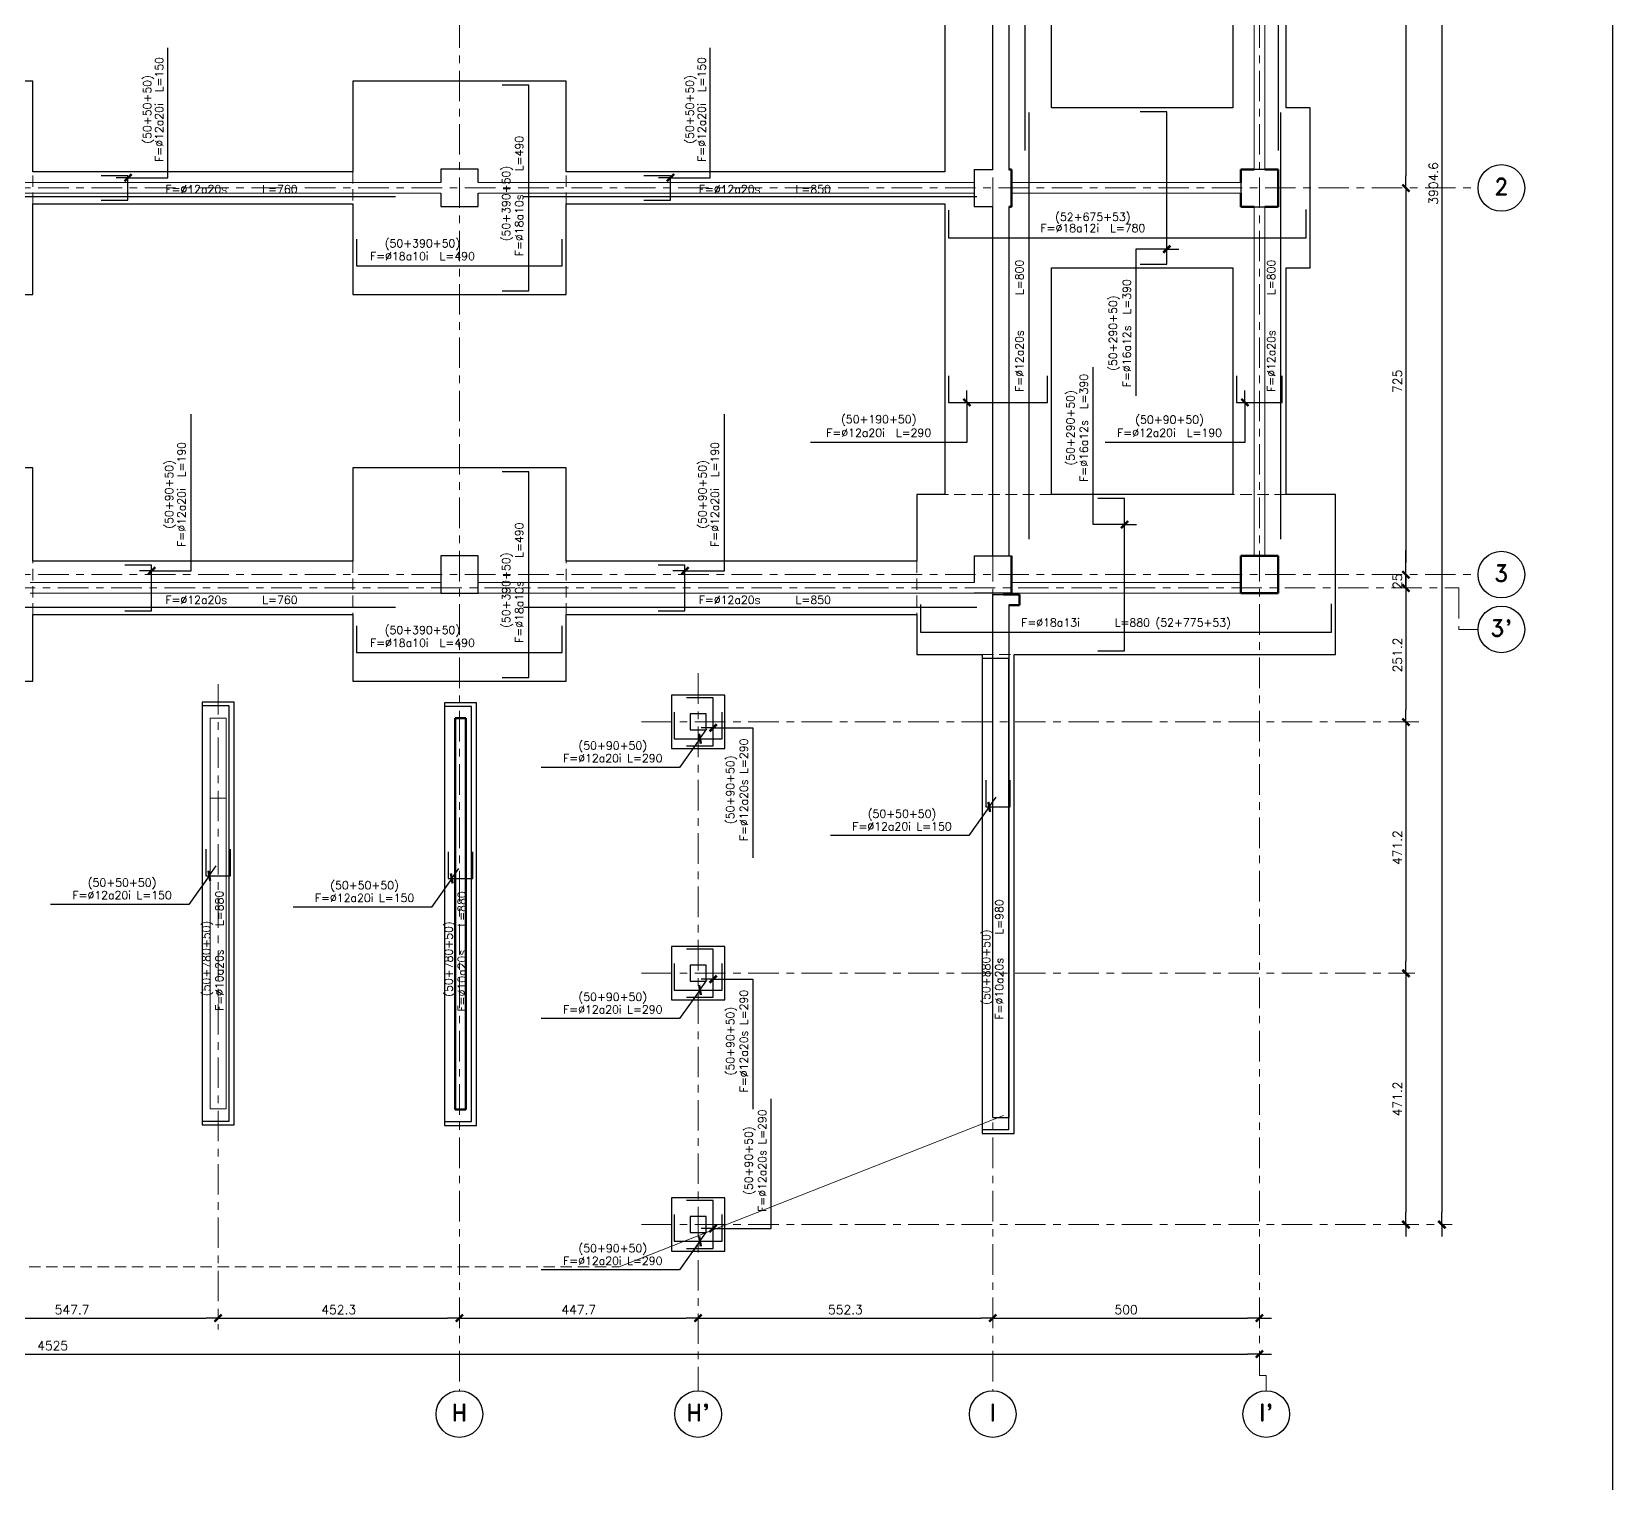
# Model space of a CAD drawing. Extents: x -4 to 6083, y -4 to 8618.
# Drawn here: x 3119 to 6083, y 3091 to 5813 of the extents above; entities that cross this region are included whole.
import ezdxf
from ezdxf.enums import TextEntityAlignment as Align
from ezdxf.xclip import XClip

# ---------------------------------------------------------------- set-up
doc = ezdxf.new("R2010")
doc.units = 0
doc.header["$LTSCALE"] = 45
doc.header["$MEASUREMENT"] = 0
doc.header["$XCLIPFRAME"] = 0
doc.linetypes.add('2017_67-100$0$Grid Line', pattern=[2.2224999999999997, 1.27, -0.3175, 0.3175, -0.3175])
doc.linetypes.add('2017_67-100$0$RLE-PROYECCION', pattern=[0.7143800000000001, 0.4762500000000001, -0.23813])
doc.layers.get('0').update_dxf_attribs({"linetype": 'CONTINUOUS'})
for name, color, linetype in [('2017_67-100$0$RLA-COTAS', 2, 'CONTINUOUS'), ('fe', 7, 'CONTINUOUS'), ('RLA-FORMATO', 7, 'CONTINUOUS'), ('TEXTOS-SM', 3, 'CONTINUOUS')]:
    doc.layers.add(name, color=color, linetype=linetype)
for name, color, linetype, lineweight in [('2017_67-100$0$RLE-EJE', 3, 'CONTINUOUS', 25), ('2017_67-100$0$RLE-EJES', 1, '2017_67-100$0$Grid Line', 9), ('2017_67-100$0$RLE-FUNDACION', 3, 'CONTINUOUS', 25), ('2017_67-100$0$RLE-LOSA', 3, 'CONTINUOUS', 15), ('2017_67-100$0$RLE-MURO', 3, 'CONTINUOUS', 25), ('2017_67-100$0$RLE-PILAR', 5, 'CONTINUOUS', 50), ('2017_67-100$0$RLE-PROYECCION', 2, '2017_67-100$0$RLE-PROYECCION', 15), ('2017_67-100$0$RLE-VIGA', 3, 'CONTINUOUS', 15)]:
    doc.layers.add(name, color=color, linetype=linetype, lineweight=lineweight)
doc.styles.add('2017_67-100$0$ROMAND', font='romand', dxfattribs={"height": 31.5})
doc.styles.add('2017_67-100$0$ROMANS', font='ROMANS.shx', dxfattribs={"height": 16.875})
doc.styles.add('ROMANS', font='ROMANS.shx', dxfattribs={"height": 16.875})
doc.styles.add('ROMANS0', font='romans.shx')
doc.dimstyles.new('2017_67-100$0$ING-75', dxfattribs={"dimscale": 75, "dimtxt": 0.27, "dimasz": 0.3, "dimexe": 0, "dimexo": 0, "dimgap": 0.1, "dimtad": 1, "dimdec": 1, "dimzin": 12, "dimdsep": 46, "dimtxsty": '2017_67-100$0$ROMANS', "dimblk": '2017_67-100$0$TICK1', "dimblk1": '2017_67-100$0$TICK1', "dimblk2": '2017_67-100$0$TICK1', "dimcen": 0.09, "dimclrd": 2, "dimclre": 1, "dimclrt": 3, "dimadec": 0, "dimazin": 0, "dimtfac": 1, "dimtdec": 0, "dimtix": 1, "dimtmove": 2, "dimatfit": 3, "dimldrblk": '2017_67-100$0$TICK1', "dimfxl": 0, "dimfxlon": 1, "dimtolj": 1, "dimtzin": 0, "dimarcsym": 0})
doc.dimstyles.new('ING-75', dxfattribs={"dimscale": 75, "dimtxt": 0.27, "dimasz": 0.3, "dimexe": 0, "dimexo": 0, "dimgap": 0.1, "dimtad": 1, "dimdec": 1, "dimzin": 12, "dimdsep": 46, "dimtxsty": 'ROMANS', "dimblk": 'TICK1', "dimblk1": 'TICK1', "dimblk2": 'TICK1', "dimcen": 0.09, "dimclrd": 2, "dimclre": 1, "dimclrt": 3, "dimadec": 0, "dimazin": 0, "dimtfac": 1, "dimtdec": 0, "dimtix": 1, "dimtmove": 2, "dimatfit": 3, "dimldrblk": 'TICK1', "dimfxl": 0, "dimfxlon": 1, "dimtolj": 1, "dimtzin": 0, "dimarcsym": 0})

# ---------------------------------------------------------------- blocks, each defined once
blk = doc.blocks.new('2017_67-100$0$TICK1')
at = {"color": 2}
for points in [[(0, 0), (-1, 0)], [(1.818989403545856e-12, 0), (1.000000000001819, 0)]]:
    blk.add_lwpolyline(points, dxfattribs=at)
at = {"color": 2, "const_width": 0.2}
blk.add_lwpolyline([(-0.2999999999974534, -0.3000000000001819), (0.3000000000010914, 0.3000000000001819)], dxfattribs=at)
blk = doc.blocks.new('*D32')
at = {"layer": '2017_67-100$0$RLA-COTAS', "color": 2, "lineweight": -2, "transparency": 16777216}
blk.add_line((5644.352397635053, 7458.587483501855), (5644.352397635053, 3598.971936074139), dxfattribs=at)
at = {"layer": '2017_67-100$0$RLA-COTAS', "color": 2, "lineweight": -2, "transparency": 16777216, "xscale": 22.5, "yscale": 22.5, "zscale": 22.5}
for p, rotation in [((5644.352397635053, 7481.087483501855), 90), ((5644.352397635053, 3576.471936074139), 270)]:
    blk.add_blockref('2017_67-100$0$TICK1', p, dxfattribs=dict(at, rotation=rotation))
at = {"layer": '2017_67-100$0$RLA-COTAS', "color": 3, "transparency": 16777216, "insert": (5628.414897635052, 5528.779709787998), "char_height": 16.875, "attachment_point": 5, "rotation": 90, "style": '2017_67-100$0$ROMANS'}
blk.add_mtext('\\A1;3904.6', dxfattribs=at)
blk = doc.blocks.new('*D35')
at = {"layer": '2017_67-100$0$RLA-COTAS', "color": 2, "lineweight": -2, "transparency": 16777216}
blk.add_line((5576.852397635058, 6387.644482478068), (5576.852397635057, 5542.644482476084), dxfattribs=at)
at = {"layer": '2017_67-100$0$RLA-COTAS', "color": 2, "lineweight": -2, "transparency": 16777216, "xscale": 22.5, "yscale": 22.5, "zscale": 22.5}
for p, rotation in [((5576.852397635058, 6410.144482478068), 90), ((5576.852397635057, 5520.144482476084), 270)]:
    blk.add_blockref('2017_67-100$0$TICK1', p, dxfattribs=dict(at, rotation=rotation))
at = {"layer": '2017_67-100$0$RLA-COTAS', "color": 3, "transparency": 16777216, "insert": (5560.914897635056, 5965.144482477077), "char_height": 16.875, "attachment_point": 5, "rotation": 90, "style": '2017_67-100$0$ROMANS'}
blk.add_mtext('\\A1;890', dxfattribs=at)
blk = doc.blocks.new('*D36')
at = {"layer": '2017_67-100$0$RLA-COTAS', "color": 2, "lineweight": -2, "transparency": 16777216}
blk.add_line((5576.852397635055, 5497.644482476084), (5576.852397635055, 4817.627816943439), dxfattribs=at)
at = {"layer": '2017_67-100$0$RLA-COTAS', "color": 2, "lineweight": -2, "transparency": 16777216, "xscale": 22.5, "yscale": 22.5, "zscale": 22.5}
for p, rotation in [((5576.852397635055, 5520.144482476084), 90), ((5576.852397635055, 4795.127816943439), 270)]:
    blk.add_blockref('2017_67-100$0$TICK1', p, dxfattribs=dict(at, rotation=rotation))
at = {"layer": '2017_67-100$0$RLA-COTAS', "color": 3, "transparency": 16777216, "insert": (5560.914897635054, 5157.636149709762), "char_height": 16.875, "attachment_point": 5, "rotation": 90, "style": '2017_67-100$0$ROMANS'}
blk.add_mtext('\\A1;725', dxfattribs=at)
blk = doc.blocks.new('*D37')
at = {"layer": '2017_67-100$0$RLA-COTAS', "color": 2, "lineweight": -2, "transparency": 16777216}
for p, q in [((5576.852397635055, 4817.627816943439), (5576.852397635055, 4840.127816943439)), ((5576.852397635055, 4795.127816943439), (5576.852397635055, 4770.127816943437)), ((5576.852397635055, 4747.627816943437), (5576.852397635055, 4725.127816943437))]:
    blk.add_line(p, q, dxfattribs=at)
at = {"layer": '2017_67-100$0$RLA-COTAS', "color": 2, "lineweight": -2, "transparency": 16777216, "xscale": 22.5, "yscale": 22.5, "zscale": 22.5}
for p, rotation in [((5576.852397635055, 4795.127816943439), 270), ((5576.852397635055, 4770.127816943437), 90)]:
    blk.add_blockref('2017_67-100$0$TICK1', p, dxfattribs=dict(at, rotation=rotation))
at = {"layer": '2017_67-100$0$RLA-COTAS', "color": 3, "transparency": 16777216, "insert": (5560.914897635054, 4782.627816943439), "char_height": 16.875, "attachment_point": 5, "rotation": 90, "style": '2017_67-100$0$ROMANS'}
blk.add_mtext('\\A1;25', dxfattribs=at)
blk = doc.blocks.new('*D38')
at = {"layer": '2017_67-100$0$RLA-COTAS', "color": 2, "lineweight": -2, "transparency": 16777216}
blk.add_line((5576.852397635055, 4747.627816943437), (5576.852397635055, 4541.399754672764), dxfattribs=at)
at = {"layer": '2017_67-100$0$RLA-COTAS', "color": 2, "lineweight": -2, "transparency": 16777216, "xscale": 22.5, "yscale": 22.5, "zscale": 22.5}
for p, rotation in [((5576.852397635055, 4770.127816943437), 90), ((5576.852397635055, 4518.899754672764), 270)]:
    blk.add_blockref('2017_67-100$0$TICK1', p, dxfattribs=dict(at, rotation=rotation))
at = {"layer": '2017_67-100$0$RLA-COTAS', "color": 3, "transparency": 16777216, "insert": (5560.914897635054, 4644.513785808102), "char_height": 16.875, "attachment_point": 5, "rotation": 90, "style": '2017_67-100$0$ROMANS'}
blk.add_mtext('\\A1;251.2', dxfattribs=at)
blk = doc.blocks.new('*D39')
at = {"layer": '2017_67-100$0$RLA-COTAS', "color": 2, "lineweight": -2, "transparency": 16777216}
blk.add_line((5576.852397635053, 4496.399754672764), (5576.852397635053, 4070.185939546064), dxfattribs=at)
at = {"layer": '2017_67-100$0$RLA-COTAS', "color": 2, "lineweight": -2, "transparency": 16777216, "xscale": 22.5, "yscale": 22.5, "zscale": 22.5}
for p, rotation in [((5576.852397635053, 4518.899754672764), 90), ((5576.852397635053, 4047.685939546064), 270)]:
    blk.add_blockref('2017_67-100$0$TICK1', p, dxfattribs=dict(at, rotation=rotation))
at = {"layer": '2017_67-100$0$RLA-COTAS', "color": 3, "transparency": 16777216, "insert": (5560.914897635053, 4283.292847109416), "char_height": 16.875, "attachment_point": 5, "rotation": 90, "style": '2017_67-100$0$ROMANS'}
blk.add_mtext('\\A1;471.2', dxfattribs=at)
blk = doc.blocks.new('*D40')
at = {"layer": '2017_67-100$0$RLA-COTAS', "color": 2, "lineweight": -2, "transparency": 16777216}
blk.add_line((5576.852397635052, 4025.185939546064), (5576.852397635052, 3598.971936074139), dxfattribs=at)
at = {"layer": '2017_67-100$0$RLA-COTAS', "color": 2, "lineweight": -2, "transparency": 16777216, "xscale": 22.5, "yscale": 22.5, "zscale": 22.5}
for p, rotation in [((5576.852397635052, 4047.685939546064), 90), ((5576.852397635052, 3576.471936074139), 270)]:
    blk.add_blockref('2017_67-100$0$TICK1', p, dxfattribs=dict(at, rotation=rotation))
at = {"layer": '2017_67-100$0$RLA-COTAS', "color": 3, "transparency": 16777216, "insert": (5560.914897635051, 3812.078937810103), "char_height": 16.875, "attachment_point": 5, "rotation": 90, "style": '2017_67-100$0$ROMANS'}
blk.add_mtext('\\A1;471.2', dxfattribs=at)
blk = doc.blocks.new('*D41')
at = {"layer": '2017_67-100$0$RLA-COTAS', "color": 2, "lineweight": -2, "transparency": 16777216}
blk.add_line((799.5645789146461, 3333.548287246483), (5279.564982292078, 3333.548287246483), dxfattribs=at)
at = {"layer": '2017_67-100$0$RLA-COTAS', "color": 2, "lineweight": -2, "transparency": 16777216, "xscale": 22.5, "yscale": 22.5, "zscale": 22.5, "rotation": 180}
blk.add_blockref('2017_67-100$0$TICK1', (777.0645789146461, 3333.548287246483), dxfattribs=at)
at = {"layer": '2017_67-100$0$RLA-COTAS', "color": 2, "lineweight": -2, "transparency": 16777216, "xscale": 22.5, "yscale": 22.5, "zscale": 22.5}
blk.add_blockref('2017_67-100$0$TICK1', (5302.064982292078, 3333.548287246483), dxfattribs=at)
at = {"layer": '2017_67-100$0$RLA-COTAS', "color": 3, "transparency": 16777216, "insert": (3039.564780603362, 3349.485787246483), "char_height": 16.875, "attachment_point": 5, "style": '2017_67-100$0$ROMANS'}
blk.add_mtext('\\A1;4525', dxfattribs=at)
blk = doc.blocks.new('*D48')
at = {"layer": '2017_67-100$0$RLA-COTAS', "color": 2, "lineweight": -2, "transparency": 16777216}
blk.add_line((2824.564982305349, 3401.048287246483), (3327.272761099218, 3401.048287246483), dxfattribs=at)
at = {"layer": '2017_67-100$0$RLA-COTAS', "color": 2, "lineweight": -2, "transparency": 16777216, "xscale": 22.5, "yscale": 22.5, "zscale": 22.5, "rotation": 180}
blk.add_blockref('2017_67-100$0$TICK1', (2802.064982305349, 3401.048287246483), dxfattribs=at)
at = {"layer": '2017_67-100$0$RLA-COTAS', "color": 2, "lineweight": -2, "transparency": 16777216, "xscale": 22.5, "yscale": 22.5, "zscale": 22.5}
blk.add_blockref('2017_67-100$0$TICK1', (3349.772761099218, 3401.048287246483), dxfattribs=at)
at = {"layer": '2017_67-100$0$RLA-COTAS', "color": 3, "transparency": 16777216, "insert": (3075.918871702283, 3416.985787246483), "char_height": 16.875, "attachment_point": 5, "style": '2017_67-100$0$ROMANS'}
blk.add_mtext('\\A1;547.7', dxfattribs=at)
blk = doc.blocks.new('*D49')
at = {"layer": '2017_67-100$0$RLA-COTAS', "color": 2, "lineweight": -2, "transparency": 16777216}
blk.add_line((3372.272761099218, 3401.048287246483), (3779.564982298229, 3401.048287246483), dxfattribs=at)
at = {"layer": '2017_67-100$0$RLA-COTAS', "color": 2, "lineweight": -2, "transparency": 16777216, "xscale": 22.5, "yscale": 22.5, "zscale": 22.5, "rotation": 180}
blk.add_blockref('2017_67-100$0$TICK1', (3349.772761099218, 3401.048287246483), dxfattribs=at)
at = {"layer": '2017_67-100$0$RLA-COTAS', "color": 2, "lineweight": -2, "transparency": 16777216, "xscale": 22.5, "yscale": 22.5, "zscale": 22.5}
blk.add_blockref('2017_67-100$0$TICK1', (3802.064982298229, 3401.048287246483), dxfattribs=at)
at = {"layer": '2017_67-100$0$RLA-COTAS', "color": 3, "transparency": 16777216, "insert": (3575.918871698724, 3416.985787246483), "char_height": 16.875, "attachment_point": 5, "style": '2017_67-100$0$ROMANS'}
blk.add_mtext('\\A1;452.3', dxfattribs=at)
blk = doc.blocks.new('*D50')
at = {"layer": '2017_67-100$0$RLA-COTAS', "color": 2, "lineweight": -2, "transparency": 16777216}
blk.add_line((3824.564982298229, 3401.048287246483), (4227.273408337117, 3401.048287246483), dxfattribs=at)
at = {"layer": '2017_67-100$0$RLA-COTAS', "color": 2, "lineweight": -2, "transparency": 16777216, "xscale": 22.5, "yscale": 22.5, "zscale": 22.5, "rotation": 180}
blk.add_blockref('2017_67-100$0$TICK1', (3802.064982298229, 3401.048287246483), dxfattribs=at)
at = {"layer": '2017_67-100$0$RLA-COTAS', "color": 2, "lineweight": -2, "transparency": 16777216, "xscale": 22.5, "yscale": 22.5, "zscale": 22.5}
blk.add_blockref('2017_67-100$0$TICK1', (4249.773408337117, 3401.048287246483), dxfattribs=at)
at = {"layer": '2017_67-100$0$RLA-COTAS', "color": 3, "transparency": 16777216, "insert": (4025.919195317673, 3416.985787246483), "char_height": 16.875, "attachment_point": 5, "style": '2017_67-100$0$ROMANS'}
blk.add_mtext('\\A1;447.7', dxfattribs=at)
blk = doc.blocks.new('*D51')
at = {"layer": '2017_67-100$0$RLA-COTAS', "color": 2, "lineweight": -2, "transparency": 16777216}
blk.add_line((4272.273408337117, 3401.048287246483), (4779.564982291397, 3401.048287246483), dxfattribs=at)
at = {"layer": '2017_67-100$0$RLA-COTAS', "color": 2, "lineweight": -2, "transparency": 16777216, "xscale": 22.5, "yscale": 22.5, "zscale": 22.5, "rotation": 180}
blk.add_blockref('2017_67-100$0$TICK1', (4249.773408337117, 3401.048287246483), dxfattribs=at)
at = {"layer": '2017_67-100$0$RLA-COTAS', "color": 2, "lineweight": -2, "transparency": 16777216, "xscale": 22.5, "yscale": 22.5, "zscale": 22.5}
blk.add_blockref('2017_67-100$0$TICK1', (4802.064982291397, 3401.048287246483), dxfattribs=at)
at = {"layer": '2017_67-100$0$RLA-COTAS', "color": 3, "transparency": 16777216, "insert": (4525.919195314256, 3416.985787246483), "char_height": 16.875, "attachment_point": 5, "style": '2017_67-100$0$ROMANS'}
blk.add_mtext('\\A1;552.3', dxfattribs=at)
blk = doc.blocks.new('*D52')
at = {"layer": '2017_67-100$0$RLA-COTAS', "color": 2, "lineweight": -2, "transparency": 16777216}
blk.add_line((4824.564982291397, 3401.048287246483), (5279.564982292079, 3401.048287246483), dxfattribs=at)
at = {"layer": '2017_67-100$0$RLA-COTAS', "color": 2, "lineweight": -2, "transparency": 16777216, "xscale": 22.5, "yscale": 22.5, "zscale": 22.5, "rotation": 180}
blk.add_blockref('2017_67-100$0$TICK1', (4802.064982291397, 3401.048287246483), dxfattribs=at)
at = {"layer": '2017_67-100$0$RLA-COTAS', "color": 2, "lineweight": -2, "transparency": 16777216, "xscale": 22.5, "yscale": 22.5, "zscale": 22.5}
blk.add_blockref('2017_67-100$0$TICK1', (5302.064982292079, 3401.048287246483), dxfattribs=at)
at = {"layer": '2017_67-100$0$RLA-COTAS', "color": 3, "transparency": 16777216, "insert": (5052.064982291738, 3416.985787246483), "char_height": 16.875, "attachment_point": 5, "style": '2017_67-100$0$ROMANS'}
blk.add_mtext('\\A1;500', dxfattribs=at)
blk = doc.blocks.new('2017_67-100$0$A$C275F4B4F')
at = {"layer": '2017_67-100$0$RLE-PILAR'}
for p, q in [((-7.696526556704612, -1002.544621228699), (-7.696526556704612, -269.2453687387524)), ((-7.696526556704612, -269.2453687387524), (12.30347344363554, -269.2453687387529)), ((12.30347344363554, -269.2453687387529), (12.30347344363554, -1002.5446212287)), ((-7.696526556704612, -1002.544621228699), (12.30347344363554, -1002.544621228699))]:
    blk.add_line(p, q, dxfattribs=at)
blk = doc.blocks.new('TICK1')
at = {"color": 2}
for points in [[(0, 0), (-1, 0)], [(1.818989403545856e-12, 0), (1.000000000001819, 0)]]:
    blk.add_lwpolyline(points, dxfattribs=at)
at = {"color": 2, "const_width": 0.2}
blk.add_lwpolyline([(-0.2999999999974534, -0.3000000000001819), (0.3000000000010914, 0.3000000000001819)], dxfattribs=at)
blk = doc.blocks.new('2017_67-100')
at = {"layer": '2017_67-100$0$RLE-EJE'}
for centre in [(5755.830802170531, 5520.144482476084), (5755.830802170528, 4795.127816943439), (5755.830802170527, 4692.466793356676), (3802.064982298228, 3221.180742998955), (4249.773408337116, 3221.180742998953), (4802.064982291395, 3221.180742998953), (5314.986449845121, 3221.180742998951)]:
    blk.add_circle(centre, 43.75, dxfattribs=at)
at = {"layer": '2017_67-100$0$RLE-EJES'}
for p, q in [((3802.064982298242, 7940.127817041729), (3802.064982298229, 3264.930742998955)), ((4802.064982291409, 7940.127817041725), (4802.064982291396, 3264.930742998953)), ((5302.064982292091, 7940.127817041724), (5302.064982292078, 3293.474761585808)), ((312.0645789152436, 5520.144482476098), (5712.080802170531, 5520.144482476084)), ((312.0645789152409, 4795.127816943454), (5712.080802170528, 4795.127816943439)), ((349.032502790225, 4770.127816943455), (5676.31692163001, 4770.127816943437)), ((5676.31692163001, 4770.127816943437), (5676.316921630009, 4692.466793356675)), ((5676.316921630009, 4692.466793356675), (5712.080802170527, 4692.466793356675)), ((4249.773408337119, 4610.173462513847), (4249.773408337116, 3264.930742998953)), ((3349.77276109922, 4589.897900500142), (3349.772761099218, 3379.897900500143)), ((4143.77352325387, 4518.899754672769), (5603.773523253871, 4518.899754672764)), ((4143.774184371733, 4047.685939546069), (5593.774184371733, 4047.685939546064)), ((4143.774184371986, 3576.471936074144), (5663.774184371987, 3576.471936074139)), ((5302.064982292078, 3293.474761585808), (5314.986449845122, 3293.474761585808)), ((5314.986449845122, 3293.474761585808), (5314.986449845122, 3264.930742998951))]:
    blk.add_line(p, q, dxfattribs=at)
at = {"layer": '2017_67-100$0$RLE-FUNDACION'}
for p, q in [((4712.06498229142, 6260.127816945784), (4712.064982291418, 5550.144482476154)), ((4912.064982291419, 5670.144482476153), (4912.06498229142, 6260.127816945784)), ((5252.064982292086, 6260.127816945785), (5252.064982292084, 5670.144482476152)), ((5352.064982292085, 5670.144482476151), (5352.064982292086, 6260.127816945784)), ((3002.064982305314, 5720.144482476158), (2602.064982305313, 5720.144482476159)), ((3002.064982305313, 5550.144482476159), (3002.064982305314, 5720.144482476158)), ((3602.064982298193, 5720.144482476157), (3602.064982298193, 5550.144482476157)), ((4002.064982298193, 5720.144482476155), (3602.064982298193, 5720.144482476157)), ((4002.064982298193, 5550.144482476156), (4002.064982298193, 5720.144482476155)), ((5252.064982292084, 5670.144482476152), (4912.064982291419, 5670.144482476153)), ((5397.064982291722, 5670.144482476151), (5352.064982292084, 5670.144482476151)), ((5397.064982291722, 5370.144482476151), (5397.064982291722, 5670.144482476151)), ((3602.064982298193, 5550.144482476157), (3002.064982305313, 5550.144482476159)), ((4712.064982291418, 5550.144482476154), (4002.064982298193, 5550.144482476156)), ((3002.064982305313, 5320.144482476158), (3002.064982305313, 5490.144482476159)), ((3002.064982305313, 5490.144482476159), (3602.064982298193, 5490.144482476157)), ((3602.064982298193, 5490.144482476157), (3602.064982298192, 5320.144482476156)), ((4002.064982298192, 5320.144482476155), (4002.064982298193, 5490.144482476156)), ((4002.064982298193, 5490.144482476156), (4712.064982291418, 5490.144482476154)), ((4712.064982291418, 5490.144482476154), (4712.064982291418, 4945.144482469821)), ((4912.064982291419, 4945.144482469821), (4912.064982291419, 5370.144482476153)), ((4912.064982291419, 5370.144482476153), (5252.064982292084, 5370.144482476151)), ((5252.064982292084, 5370.144482476151), (5252.064982292084, 4945.144482469818)), ((5352.064982292084, 4945.144482469817), (5352.064982292084, 5370.144482476151)), ((5352.064982292084, 5370.144482476151), (5397.064982291722, 5370.144482476151)), ((2602.064982305313, 5320.144482476159), (3002.064982305313, 5320.144482476158)), ((3602.064982298192, 5320.144482476156), (4002.064982298192, 5320.144482476155)), ((3002.064982305313, 4995.144482469826), (2602.064982305313, 4995.144482469826)), ((3002.064982305312, 4820.127816943437), (3002.064982305313, 4995.144482469826)), ((3602.064982298192, 4995.144482469824), (3602.064982298192, 4820.127816943435)), ((4002.064982298192, 4995.144482469823), (3602.064982298192, 4995.144482469824)), ((4002.064982298192, 4820.127816943434), (4002.064982298192, 4995.144482469823)), ((4712.064982291418, 4945.144482469819), (4659.565080724067, 4945.14448246982)), ((4659.565080724067, 4945.14448246982), (4659.565080724067, 4820.127816943432)), ((5252.064982292084, 4945.144482469818), (4912.064982291419, 4945.144482469819)), ((5444.565080724067, 4945.144482469817), (5352.064982292084, 4945.144482469817)), ((5444.565080724066, 4645.144482469817), (5444.565080724067, 4945.144482469817)), ((3602.064982298192, 4820.127816943435), (3002.064982305312, 4820.127816943437)), ((4659.565080724067, 4820.127816943432), (4002.064982298192, 4820.127816943434)), ((3002.064982305311, 4595.144482469826), (3002.064982305312, 4720.127816943437)), ((3002.064982305312, 4720.127816943437), (3602.064982298191, 4720.127816943435)), ((3602.064982298192, 4720.127816943435), (3602.064982298191, 4595.144482469824)), ((4002.064982298191, 4595.144482469823), (4002.064982298192, 4720.127816943434)), ((4002.064982298191, 4720.127816943434), (4659.565080724066, 4720.127816943432)), ((4659.565080724066, 4720.127816943432), (4659.565080724065, 4645.144482469819)), ((4659.565080724065, 4645.144482469819), (4782.064982291418, 4645.144482469819)), ((4782.064982291418, 4645.144482469821), (4782.064982291417, 3747.563986188016)), ((4842.064982291419, 3747.563986188016), (4842.064982291419, 4645.144482469821)), ((4842.064982291419, 4645.144482469819), (5444.565080724065, 4645.144482469817)), ((2602.064982305311, 4595.144482469827), (3002.064982305311, 4595.144482469826)), ((3602.064982298191, 4595.144482469824), (4002.064982298191, 4595.144482469823)), ((4299.773408337119, 4568.89982030857), (4199.773408337118, 4568.899677621799)), ((4199.773408337118, 4568.899677621799), (4199.773408337118, 4468.899677621697)), ((4299.773408337119, 4468.899820308468), (4299.773408337119, 4568.89982030857)), ((3319.77276109922, 4555.897900500142), (3319.772761099219, 3763.600304794812)), ((3379.77276109922, 4555.897900500142), (3319.77276109922, 4555.897900500142)), ((3379.772761099219, 3763.600304794812), (3379.77276109922, 4555.897900500142)), ((3774.368455741699, 4554.880791420075), (3774.368455741698, 3762.583195714745)), ((3834.368455741699, 4554.880791420075), (3774.368455741699, 4554.880791420075)), ((3834.368455741698, 3762.583195714745), (3834.368455741699, 4554.880791420075)), ((4199.773408337118, 4468.899677621697), (4299.773408337119, 4468.899820308468)), ((4299.773408337118, 4097.685939546069), (4199.773408337118, 4097.685939546069)), ((4199.773408337118, 4097.685939546069), (4199.773408337118, 3997.685939546069)), ((4299.773408337118, 3997.685939546069), (4299.773408337118, 4097.685939546069)), ((4199.773408337118, 3997.685939546069), (4299.773408337118, 3997.685939546069)), ((3319.772761099219, 3763.600304794812), (3379.772761099219, 3763.600304794812)), ((3774.368455741698, 3762.583195714745), (3834.368455741698, 3762.583195714745)), ((4782.064982291417, 3747.563986188016), (4842.064982291419, 3747.563986188016)), ((4299.773408337117, 3626.47215866445), (4199.773408337117, 3626.472015977679)), ((4199.773408337117, 3626.472015977679), (4199.773408337117, 3526.472015977577)), ((4299.773408337117, 3526.472158664347), (4299.773408337117, 3626.47215866445)), ((4199.773408337117, 3526.472015977577), (4299.773408337117, 3526.472158664347))]:
    blk.add_line(p, q, dxfattribs=at)
at = {"layer": '2017_67-100$0$RLE-LOSA'}
for p, q in [((4822.06498229142, 4758.127816943426), (4822.06498229142, 4760.127816943443)), ((4101.875441184225, 3497.297016140504), (4822.06498229142, 3781.01698689251))]:
    blk.add_line(p, q, dxfattribs=at)
at = {"layer": '2017_67-100$0$RLE-MURO'}
for p, q in [((4802.06498229142, 5555.127816945725), (4802.06498229142, 6375.127816949098)), ((4832.06498229142, 6375.127816949098), (4832.06498229142, 5555.127816945725)), ((3837.064982298192, 5555.144482476158), (3767.064982298192, 5555.144482476158)), ((3767.064982298192, 5555.144482476158), (3767.064982298192, 5530.144482476157)), ((3837.064982298192, 5530.144482476157), (3837.064982298192, 5555.144482476158)), ((4767.06498229136, 5555.127816945725), (4802.060021353919, 5555.127816945725)), ((4767.06498229136, 5555.127816945725), (4767.06498229136, 5485.127816945725)), ((5312.064982292084, 5555.127816945725), (5292.064982292084, 5555.127816945725)), ((4837.06498229136, 5530.144482476153), (4837.06498229136, 5510.144482476153)), ((5267.064982292084, 5530.144482476152), (5267.064982292084, 5510.144482476151)), ((3767.064982298192, 5510.144482476157), (3767.064982298192, 5485.144482476158)), ((3767.064982298192, 5485.144482476158), (3837.064982298192, 5485.144482476158)), ((3837.064982298192, 5485.144482476158), (3837.064982298192, 5510.144482476156)), ((4802.064982291351, 5485.127816945725), (4767.06498229136, 5485.127816945725)), ((4802.064982291351, 4830.14448246982), (4802.064982291351, 5485.127816945725)), ((4832.064982291351, 5485.127816945725), (4832.064982291351, 4830.14448246982)), ((5292.064982292083, 5485.127816945725), (5312.064982292084, 5485.127816945725)), ((3837.064982298233, 4830.127816943444), (3767.064982298233, 4830.127816943444)), ((3767.064982298233, 4830.127816943444), (3767.064982298233, 4760.127816943444)), ((3837.064982298233, 4760.127816943444), (3837.064982298233, 4830.127816943444)), ((4767.0649822914, 4830.127816943442), (4837.0649822914, 4830.127816943442)), ((4767.0649822914, 4830.127816943442), (4767.0649822914, 4780.127816943432)), ((3767.064982298233, 4760.127816943444), (3837.064982298233, 4760.127816943444)), ((4837.0649822914, 4760.127816943442), (4767.0649822914, 4760.127816943442)), ((4802.06498229135, 3777.563986188016), (4802.06498229135, 4758.127816943426)), ((4802.06498229135, 4758.127816943426), (4822.06498229135, 4758.127816943426)), ((4832.06498229135, 4738.127816943426), (4832.06498229135, 3777.563986188016)), ((4264.772725816224, 4533.89977036719), (4234.772725816255, 4533.899727561159)), ((4234.772725816255, 4533.899727561159), (4234.772768622286, 4503.89972756119)), ((4264.772768622255, 4503.899770367221), (4264.772725816224, 4533.89977036719)), ((4234.772768622286, 4503.89972756119), (4264.772768622255, 4503.899770367221)), ((4264.773408337118, 4062.685939546069), (4234.773408337118, 4062.685939546069)), ((4234.773408337118, 4062.685939546069), (4234.773408337118, 4032.685939546069)), ((4264.773408337118, 4032.685939546069), (4264.773408337118, 4062.685939546069)), ((4234.773408337118, 4032.685939546069), (4264.773408337118, 4032.685939546069)), ((4802.06498229135, 3777.563986188016), (4832.06498229135, 3777.563986188016)), ((4264.774019514494, 3591.472108724917), (4234.774019514524, 3591.472065918885)), ((4234.774019514524, 3591.472065918885), (4234.774062320556, 3561.472065918916)), ((4264.774062320525, 3561.472108724947), (4264.774019514494, 3591.472108724916)), ((4234.774062320556, 3561.472065918916), (4264.774062320525, 3561.472108724947))]:
    blk.add_line(p, q, dxfattribs=at)
at = {"layer": '2017_67-100$0$RLE-PILAR'}
for p, q in [((4832.06498229142, 5555.127816945725), (4837.06498229136, 5555.127816945725)), ((4837.06498229136, 5555.127816945725), (4837.06498229136, 5485.127816945725)), ((5292.064982292084, 5555.127816945725), (5267.064982292084, 5555.127816945725)), ((5267.064982292084, 5555.127816945725), (5267.064982292084, 5530.144482476152)), ((5337.064982292084, 5555.127816945725), (5312.064982292084, 5555.127816945725)), ((5337.064982292084, 5555.127816945725), (5337.064982292084, 5485.127816945725)), ((4832.06498229142, 5485.127816945725), (4837.06498229136, 5485.127816945725)), ((5267.064982292084, 5510.144482476151), (5267.064982292084, 5485.127816945725)), ((5267.064982292084, 5485.127816945725), (5292.064982292083, 5485.127816945725)), ((5312.064982292084, 5485.127816945725), (5337.064982292084, 5485.127816945725)), ((4837.0649822914, 4830.127816943442), (4837.0649822914, 4760.127816943442)), ((5337.064982292082, 4830.127816943441), (5267.064982292082, 4830.127816943441)), ((5267.064982292082, 4830.127816943441), (5267.064982292082, 4760.127816943441)), ((5337.064982292082, 4830.127816943441), (5337.064982292082, 4760.127816943441)), ((4822.06498229135, 4758.127816943426), (4852.06498229135, 4758.127816943426)), ((4837.0649822914, 4760.144482469821), (4837.0649822914, 4760.127816943442)), ((4852.06498229135, 4738.127816943426), (4852.06498229135, 4758.127816943426)), ((5267.064982292082, 4760.127816943441), (5337.064982292082, 4760.127816943441)), ((4832.06498229135, 4738.127816943426), (4852.06498229135, 4738.127816943426))]:
    blk.add_line(p, q, dxfattribs=at)
at = {"layer": '2017_67-100$0$RLE-PROYECCION'}
for p, q in [((3002.064982305313, 5490.144482476159), (3002.064982305313, 5550.144482476159)), ((3602.064982298193, 5550.144482476157), (3602.064982298193, 5490.144482476157)), ((4002.064982298193, 5490.144482476156), (4002.064982298193, 5550.144482476156)), ((4912.064982291419, 4945.144482469821), (4712.064982291418, 4945.144482469821)), ((5352.064982292084, 4945.144482469817), (5252.064982292084, 4945.144482469818)), ((3002.064982305312, 4720.127816943437), (3002.064982305312, 4820.127816943437)), ((3602.064982298192, 4820.127816943435), (3602.064982298191, 4720.127816943435)), ((4002.064982298191, 4720.127816943434), (4002.064982298192, 4820.127816943434)), ((4659.565080724067, 4820.127816943432), (4659.565080724066, 4720.127816943432)), ((4782.064982291418, 4645.144482469821), (4842.064982291419, 4645.144482469821)), ((1773.600610248448, 3497.297016140507), (4101.875441184225, 3497.297016140504))]:
    blk.add_line(p, q, dxfattribs=at)
at = {"layer": '2017_67-100$0$RLE-VIGA'}
for p, q in [((5292.064982292086, 6375.127816949096), (5292.064982292084, 5555.127816945724)), ((5312.064982292084, 5555.127816945724), (5312.064982292086, 6375.127816949096)), ((5312.064982292084, 5555.127816945724), (5292.064982292084, 5555.127816945724)), ((2837.06498230531, 5530.144482476159), (3767.064982298192, 5530.144482476157)), ((3837.064982298335, 5530.144482476157), (4767.064982291217, 5530.144482476153)), ((5267.064982292083, 5530.144482476152), (4837.064982291361, 5530.144482476153)), ((5267.064982292083, 5530.144482476152), (5267.064982292083, 5510.144482476151)), ((3767.064982298192, 5510.144482476157), (2837.06498230531, 5510.144482476159)), ((4767.064982291217, 5510.144482476153), (3837.064982298335, 5510.144482476156)), ((4837.064982291361, 5510.144482476153), (5267.064982292083, 5510.144482476151)), ((5292.064982292083, 5485.127816945725), (5312.064982292084, 5485.127816945725)), ((5292.064982292083, 5485.127816945725), (5292.064982292082, 4830.144482469819)), ((5312.064982292082, 4830.144482469819), (5312.064982292084, 5485.127816945725)), ((2997.06498230531, 4780.127816943437), (3607.06498229819, 4780.127816943435)), ((3607.06498229819, 4780.127816943435), (3767.064982298189, 4780.127816943434)), ((3837.064982298189, 4780.127816943434), (3997.064982298189, 4780.127816943434)), ((3997.064982298189, 4780.127816943434), (4661.064982291216, 4780.127816943432)), ((4661.064982291216, 4780.127816943432), (4767.06498229136, 4780.127816943432)), ((5267.064982292082, 4780.144482469821), (4837.06498229136, 4780.144482469822)), ((3607.06498229819, 4760.127816943434), (2997.06498230531, 4760.127816943437)), ((3767.064982298189, 4760.127816943434), (3607.06498229819, 4760.127816943434)), ((3997.064982298189, 4760.127816943434), (3837.064982298189, 4760.127816943434)), ((4661.064982291216, 4760.127816943432), (3997.064982298189, 4760.127816943434)), ((4767.06498229136, 4760.127816943431), (4661.064982291216, 4760.127816943432)), ((4837.06498229136, 4760.144482469821), (5267.064982292082, 4760.14448246982)), ((3334.772761099219, 4525.897900500142), (3334.772761099219, 4375.916439662696)), ((3334.772761099219, 4525.897900500142), (3364.77276109922, 4525.897900500142)), ((3364.77276109922, 4375.916439662696), (3364.77276109922, 4525.897900500142)), ((3364.77276109922, 4375.916439662696), (3334.772761099219, 4375.916439662696)), ((3334.772761099219, 4375.916439662696), (3334.772761099218, 3793.600304794812)), ((3364.772761099219, 3793.600304794812), (3364.77276109922, 4375.916439662696)), ((3364.772761099219, 3793.600304794812), (3334.772761099218, 3793.600304794812))]:
    blk.add_line(p, q, dxfattribs=at)
blk.add_blockref('2017_67-100$0$A$C275F4B4F', (3802.064982298233, 4795.127816943444))
at = {"layer": '2017_67-100$0$RLE-EJE', "color": 5, "char_height": 31.25, "width": 1, "attachment_point": 2, "line_spacing_factor": 0.9417779076525876, "style": '2017_67-100$0$ROMAND'}
for s, insert in [('2', (5755.637338327462, 5538.276010534744)), ('3', (5755.63733832746, 4813.259345002101)), ("3'", (5755.637338327459, 4710.598321415338)), ('H', (3802.074137512, 3239.496579686913)), ("H'", (4249.782563550888, 3239.496579686911)), ('I', (4802.074137505166, 3239.49657968691)), ("I'", (5314.995605058892, 3239.496579686909))]:
    blk.add_mtext(s, dxfattribs=dict(at, insert=insert))
at = {"layer": '2017_67-100$0$RLA-COTAS'}
for base, p1, p2, picture, middle in [((5644.352397635053, 3576.471936074139), (5651.852397635063, 7481.087483501855), (5651.852397635052, 3576.471936074139), '*D32', (5628.414897635052, 5528.779709787998)), ((5576.852397635057, 5520.144482476084), (5584.35239763506, 6410.144482478068), (5584.352397635057, 5520.144482476084), '*D35', (5560.914897635056, 5965.144482477077)), ((5576.852397635055, 4795.127816943439), (5584.352397635057, 5520.144482476084), (5584.352397635055, 4795.127816943439), '*D36', (5560.914897635054, 5157.636149709762)), ((5576.852397635055, 4770.127816943437), (5584.352397635055, 4795.127816943439), (5584.352397635055, 4770.127816943437), '*D37', (5560.914897635054, 4782.627816943439)), ((5576.852397635055, 4518.899754672764), (5584.352397635055, 4770.127816943437), (5584.352397635053, 4518.899754672764), '*D38', (5560.914897635054, 4644.513785808102)), ((5576.852397635053, 4047.685939546064), (5584.352397635053, 4518.899754672764), (5584.352397635052, 4047.685939546064), '*D39', (5560.914897635053, 4283.292847109416)), ((5576.852397635052, 3576.471936074139), (5584.352397635052, 4047.685939546064), (5584.352397635051, 3576.471936074139), '*D40', (5560.914897635051, 3812.078937810103))]:
    dim = blk.add_linear_dim(base=base, p1=p1, p2=p2, angle=90, dimstyle='2017_67-100$0$ING-75', override={"dimexe": 0, "dimexo": 0, "dimdec": 1, "dimfxl": 0, "dimfxlon": 1}, dxfattribs=at)
    dim.commit()
    dim.dimension.update_dxf_attribs({"geometry": picture, "text_midpoint": middle})
for base, p1, p2, picture, middle in [((3349.772761099218, 3401.048287246483), (2802.064982305349, 3408.548287246483), (3349.772761099218, 3408.548287246483), '*D48', (3075.918871702283, 3416.985787246483)), ((3802.064982298229, 3401.048287246483), (3349.772761099218, 3408.548287246483), (3802.064982298229, 3408.548287246483), '*D49', (3575.918871698724, 3416.985787246483)), ((4249.773408337117, 3401.048287246483), (3802.064982298229, 3408.548287246483), (4249.773408337117, 3408.548287246483), '*D50', (4025.919195317673, 3416.985787246483)), ((4802.064982291397, 3401.048287246483), (4249.773408337117, 3408.548287246483), (4802.064982291397, 3408.548287246483), '*D51', (4525.919195314256, 3416.985787246483)), ((5302.064982292079, 3401.048287246483), (4802.064982291397, 3408.548287246483), (5302.064982292079, 3408.548287246483), '*D52', (5052.064982291738, 3416.985787246483)), ((5302.064982292078, 3333.548287246483), (777.0645789146461, 3341.048287246484), (5302.064982292078, 3341.048287246484), '*D41', (3039.564780603362, 3349.485787246483))]:
    dim = blk.add_linear_dim(base=base, p1=p1, p2=p2, dimstyle='2017_67-100$0$ING-75', override={"dimexe": 0, "dimexo": 0, "dimdec": 1, "dimfxl": 0, "dimfxlon": 1}, dxfattribs=at)
    dim.commit()
    dim.dimension.update_dxf_attribs({"geometry": picture, "text_midpoint": middle})

msp = doc.modelspace()

# ---------------------------------------------------------------- linework, layer by layer
at = {"layer": 'fe'}
for points in [[(4981.65130142712, 5590.144482476153), (4981.651301427123, 6340.144482476153)], [(5456.420137219161, 5590.144482476153), (5456.420137219165, 6340.144482476153)], [(4001.028241144358, 5327.144482476156), (4051.028241144358, 5327.144482476156), (4051.028241144358, 5713.144482476156), (4001.028241144358, 5713.144482476156)], [(4988.938724320833, 4861.644482469821), (4988.938724320833, 5661.644482469821)], [(5197.031905491633, 5377.144482476152), (5247.031905491633, 5377.144482476152), (5247.031905491634, 5663.144482476152), (5197.031905491634, 5663.144482476152)], [(5460.967542397993, 4861.644482469821), (5460.967542397993, 5661.644482469821)], [(3249.24128733101, 5497.144482476162), (3299.24128733101, 5497.144482476162), (3299.24128733101, 5543.144482476162), (3249.24128733101, 5543.144482476162)], [(4266.342691278711, 5497.144482476162), (4316.342691278711, 5497.144482476162), (4316.342691278711, 5543.144482476162), (4266.342691278711, 5543.144482476162)], [(3040.636439927479, 5504.498142760394), (3800.636439927479, 5504.498142760391)], [(4040.636439920359, 5504.498142760394), (4890.636439920359, 5504.498142760391)], [(4837.636439913584, 5478.801225427182), (4837.636439913584, 5426.801225427182), (5508.636439913584, 5426.801225427182), (5508.636439913584, 5479.801225427182)], [(3727.636439920358, 5424.13875500613), (3727.636439920358, 5374.13875500613), (4113.636439920358, 5374.138755006129), (4113.636439920358, 5424.138755006129)], [(4837.636439913584, 5167.992397690548), (4837.636439913584, 5117.992397690548), (5023.636439913584, 5117.992397690548), (5023.636439913584, 5167.992397690548)], [(5377.636439914249, 5167.645493495278), (5377.636439914249, 5117.645493495278), (5463.636439914249, 5117.645493495278), (5463.636439914249, 5167.645493495278)], [(4001.028241144357, 4602.144482469824), (4051.028241144357, 4602.144482469824), (4051.028241144357, 4988.144482469824), (4001.028241144357, 4988.144482469824)], [(5117.843020320797, 4652.144482469818), (5167.843020320797, 4652.144482469818), (5167.843020320799, 4938.144482469818), (5117.843020320799, 4938.144482469818)], [(3293.466946911984, 4727.12781694344), (3343.466946911984, 4727.12781694344), (3343.466946911984, 4813.12781694344), (3293.466946911984, 4813.12781694344)], [(4293.466946904864, 4727.12781694344), (4343.466946904864, 4727.12781694344), (4343.466946904864, 4813.12781694344), (4293.466946904864, 4813.12781694344)], [(3040.636439927477, 4734.481477227673), (3800.636439927477, 4734.48147722767)], [(4040.636439920358, 4734.481477227673), (4890.636439920358, 4734.48147722767)], [(4785.136538346231, 4739.145547368615), (4785.136538346231, 4687.145547368615), (5556.136538346231, 4687.145547368612), (5556.136538346231, 4740.145547368612)], [(3727.636439920357, 4699.138754999798), (3727.636439920357, 4649.138754999798), (4113.636439920357, 4649.138754999797), (4113.636439920357, 4699.138754999797)], [(4901.139979368481, 3754.563986188016), (4951.139979368481, 3754.563986188016), (4951.139979368481, 4638.144482469821), (4901.139979368481, 4638.144482469821)], [(3438.847758176281, 3770.600304794812), (3488.847758176281, 3770.600304794812), (3488.847758176281, 4548.897900500142), (3438.847758176281, 4548.897900500142)], [(3893.44345281876, 3769.583195714745), (3943.44345281876, 3769.583195714745), (3943.443452818761, 4547.880791420075), (3893.443452818761, 4547.880791420075)], [(4323.344865959283, 4537.528286901035), (4323.344865959283, 4487.528286901035), (4413.344865959284, 4487.528286901035), (4413.344865959284, 4537.528286901035)], [(4346.245290279457, 4473.899766813067), (4396.245290279457, 4473.899766813067), (4396.245290279455, 4563.899748965187), (4346.245290279455, 4563.899748965187)], [(4907.636439913583, 4409.67410012998), (4907.636439913583, 4359.67410012998), (4953.636439913583, 4359.67410012998), (4953.636439913583, 4409.67410012998)], [(3445.344218721385, 4280.624582964099), (3445.344218721385, 4230.624582964099), (3491.344218721385, 4230.624582964099), (3491.344218721385, 4280.624582964099)], [(3899.939913363864, 4275.528051764557), (3899.939913363864, 4225.528051764557), (3945.939913363864, 4225.528051764557), (3945.939913363864, 4275.528051764557)], [(4346.245290279456, 4002.685886050667), (4396.245290279456, 4002.685886050667), (4396.245290279454, 4092.685868202787), (4346.245290279454, 4092.685868202787)], [(4323.344865959283, 4066.314406138636), (4323.344865959283, 4016.314406138636), (4413.344865959284, 4016.314406138636), (4413.344865959284, 4066.314406138636)], [(4346.246634999049, 3531.472105170864), (4396.246634999049, 3531.472105170864), (4396.246634999047, 3621.472087322984), (4346.246634999047, 3621.472087322984)], [(4323.346210678876, 3595.100625258833), (4323.346210678876, 3545.100625258833), (4413.346210678877, 3545.100625258833), (4413.346210678877, 3595.100625258833)]]:
    msp.add_lwpolyline(points, dxfattribs=at)
at = {"layer": 'RLA-FORMATO', "color": 6, "linetype": 'Continuous'}
msp.add_line((6082.500000000004, 8617.500000000013), (6082.500000000002, 1.2732925824821e-11), dxfattribs=at)

# ---------------------------------------------------------------- block references
ref = msp.add_blockref('2017_67-100', (118.5714576221653, 0))
XClip(ref).set_block_clipping_path([(100.234828707602, 3085.693878859296), (5901.426398327574, 8269.029209242392)])

# ---------------------------------------------------------------- texts
at = {"layer": 'TEXTOS-SM', "style": 'ROMANS0'}
for s, rotation, p in [('F=%%C12a20i  L=150', 89.99999999999957, (3365.406199605398, 5667.41854974409)), ('F=%%C12a20i  L=150', 89.99999999999957, (4382.5076035531, 5667.41854974409)), ('(50+50+50)', 89.99999999999957, (3342.955374619507, 5667.41854974409)), ('(50+50+50)', 89.99999999999957, (4360.056778567208, 5667.41854974409)), ('F=%%C18a10s   L=490', 89.99999999999993, (4040.361574477691, 5505.061869606098)), ('(50+390+50)', 89.99999999999993, (4015.726979105137, 5490.841172869134)), ('F=%%c12a20s     L=760', 359.9999999999997, (3493.353870403593, 5510.337151960684)), ('F=%%C12a20s     L=850', 359.9999999999997, (4493.353870396473, 5510.337151960684)), ('(50+390+50)', 359.9999999999999, (3851.422368365396, 5408.843219804867)), ('F=%%C18a10i  L=490', 359.9999999999999, (3851.422368365396, 5384.805421672796)), ('F=%%c12a20s     L=800', 90, (4978.272057654166, 5261.644482469821)), ('F=%%c12a20s     L=800', 90, (5450.300875731326, 5261.644482469821)), ('F=%%C16a12s  L=390', 89.99999999999984, (5179.460804064937, 5247.897364759478)), ('(50+290+50)', 89.99999999999984, (5153.603963440332, 5247.897364759478)), ('F=%%C16a12s  L=390', 89.99999999999966, (5098.982807383863, 5070.297550161004)), ('(50+290+50)', 89.99999999999966, (5073.891806082282, 5070.297550161004)), ('F=%%C12a20i  L=190', 89.99999999999977, (3407.220260552718, 4945.542806166423)), ('F=%%C12a20i  L=190', 89.99999999999977, (4407.220260545599, 4945.542806166423)), ('(50+90+50)', 89.99999999999977, (3383.894262000996, 4945.542806166423)), ('(50+90+50)', 89.99999999999977, (4383.894261993877, 4945.542806166423)), ('F=%%C18a10s   L=490', 89.99999999999993, (4040.36157447769, 4780.061869599766)), ('(50+390+50)', 89.99999999999993, (4015.726979105136, 4765.841172862803)), ('F=%%c12a20s     L=760', 359.9999999999997, (3493.353870403591, 4740.320486427962)), ('F=%%C12a20s     L=850', 359.9999999999997, (4493.353870396471, 4740.320486427962)), ('F=%%c18a13i     L=880 (52+775+53)', 359.9999999999999, (5170.636538346231, 4697.81221403528)), ('(50+390+50)', 359.9999999999999, (3851.422368365395, 4683.843219798535)), ('F=%%C18a10i  L=490', 359.9999999999999, (3851.422368365395, 4659.805421666464)), ('F=%%C12a20s L=290', 90, (4461.484150677015, 4391.702867439797)), ('(50+90+50)', 90, (4436.062898341928, 4391.702867439797)), ('F=%%C10a20s   L=880', 89.99999999999993, (3478.181091509614, 4089.671336604923)), ('F=%%C10a20s   L=880', 89.99999999999993, (3932.776786152094, 4088.654227524857)), ('F=%%C10a20s   L=980', 89.99999999999993, (4940.473312701815, 4073.635017998128)), ('(50+780+50)', 89.99999999999993, (3453.54649613706, 4075.45063986796)), ('(50+780+50)', 89.99999999999993, (3908.14219077954, 4074.433530787893)), ('(50+880+50)', 89.99999999999993, (4915.838717329261, 4059.414321261164)), ('F=%%C12a20s L=290', 90, (4461.484150677014, 3920.488986677397)), ('(50+90+50)', 90, (4436.062898341927, 3920.488986677397)), ('F=%%C12a20s L=290', 90, (4496.075304604796, 3696.387625150101)), ('(50+90+50)', 90, (4470.654052269709, 3696.387625150101))]:
    msp.add_text(s, height=15, rotation=rotation, dxfattribs=at).set_placement(p, align=Align.CENTER)
for s, p in [('(52+675+53)', (5108.456366977587, 5458.382709631168)), ('F=%%C18a12i  L=780', (5108.456366977587, 5437.467892093849)), ('F=%%C12a20i  L=290', (4706.897872566095, 5053.604397438927)), ('(50+190+50)', (4706.897872566095, 5079.087316846491)), ('F=%%C12a20i  L=190', (5252.246557652659, 5053.604397438927)), ('(50+90+50)', (5252.246557652659, 5078.299455468727)), ('(50+90+50)', (4208.282359766426, 4467.112605847416)), ('F=%%C12a20i L=290', (4208.282359766426, 4443.45944803787)), ('(50+50+50)', (4750.573933720724, 4339.25841907636)), ('F=%%C12a20i L=150', (4750.573933720724, 4315.605261266815)), ('(50+50+50)', (3288.281712528526, 4210.20890191048)), ('(50+50+50)', (3742.877407171005, 4205.112370710937)), ('F=%%C12a20i L=150', (3288.281712528526, 4186.555744100934)), ('F=%%C12a20i L=150', (3742.877407171005, 4181.459212901392)), ('(50+90+50)', (4208.282359766426, 3995.898725085016)), ('F=%%C12a20i L=290', (4208.282359766426, 3972.24556727547)), ('(50+90+50)', (4208.283704486018, 3524.684944205213)), ('F=%%C12a20i L=290', (4208.283704486018, 3501.031786395667))]:
    msp.add_text(s, height=15, dxfattribs=at).set_placement(p, align=Align.CENTER)

# ---------------------------------------------------------------- leaders
at = {"layer": 'fe'}
for points in [[(3299.466542106166, 5539.480061051737), (3373.767099451885, 5539.480061051737), (3373.767099451885, 5782.950273831259)], [(4316.567946053867, 5539.480061051737), (4390.868503399586, 5539.480061051737), (4390.868503399586, 5782.950273831259)], [(5247.031905491633, 5405.328395415768), (5188.957256597015, 5405.328395415768), (5188.957256597015, 5130.210666103034)], [(5167.843020320799, 4889.132724185648), (5109.26550052571, 4889.132724185648), (5109.26550052571, 5184.373064312501)], [(4872.177443400269, 5117.992397690548), (4872.177443400269, 5042.93773077226), (4578.798195498082, 5042.93773077226)], [(5393.552031627813, 5117.992397690548), (5393.552031627813, 5042.93773077226), (5131.5026650531, 5042.93773077226)], [(3343.69220168714, 4802.507803583081), (3417.992759032859, 4802.507803583081), (3417.992759032859, 5095.887051485268)], [(4343.69220168002, 4802.507803583081), (4417.992759025739, 4802.507803583081), (4417.992759025739, 5095.887051485268)], [(4396.470545054611, 4507.874036907776), (4470.77110240033, 4507.874036907776), (4470.77110240033, 4264.403824128254)], [(4371.792446805151, 4487.528286901035), (4333.660360126133, 4433.813092353647), (4074.173812706346, 4433.813092353647)], [(4914.084020759449, 4359.67410012998), (4875.951934080432, 4305.958905582592), (4616.465386660645, 4305.958905582592)], [(3451.791799567251, 4230.624582964099), (3413.659712888234, 4176.909388416711), (3154.173165468447, 4176.909388416711)], [(3906.38749420973, 4225.528051764557), (3868.255407530713, 4171.812857217169), (3608.768860110926, 4171.812857217169)], [(4396.47054505461, 4036.660156145376), (4470.771102400329, 4036.660156145376), (4470.771102400329, 3793.189943365855)], [(4371.792446805151, 4016.314406138636), (4333.660360126133, 3962.599211591248), (4074.173812706346, 3962.599211591248)], [(4396.246634999048, 3569.088581838557), (4505.362256328111, 3569.088581838558), (4505.362256328111, 3812.558794618079)], [(4371.793791524743, 3545.100625258833), (4333.661704845726, 3491.385430711445), (4074.175157425939, 3491.385430711445)]]:
    msp.add_leader(points, dimstyle='ING-75', override={"dimgap": 0.1, "dimtad": 0}, dxfattribs=at)

doc.saveas('drawing.dxf')
